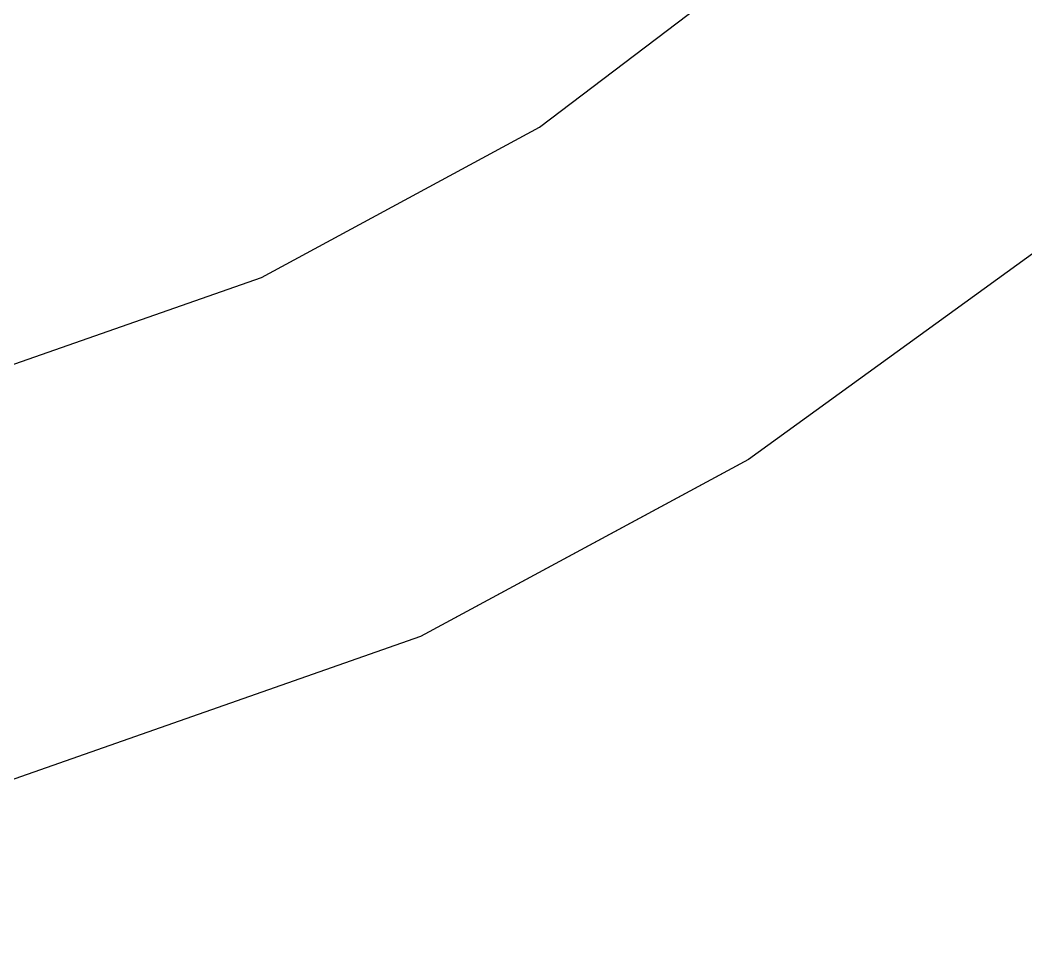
# Model space of a CAD drawing. Header units: inches. Extents: x 653559 to 669309, y 7245317 to 7256454.
# Drawn here: x 663345.72 to 663374.07, y 7254076.78 to 7254103.03 of the extents above; entities that cross this region are included whole.
import ezdxf

# ---------------------------------------------------------------- set-up
doc = ezdxf.new("R2010")
doc.units = ezdxf.units.IN
doc.header["$MEASUREMENT"] = 0
doc.layers.add('Cauce', color=5, linetype='Continuous')
doc.layers.add('Perimetral', color=190, linetype='Continuous')

msp = doc.modelspace()

# ---------------------------------------------------------------- linework, layer by layer
at = {"layer": 'Cauce', "color": 160, "transparency": 33554613}
for points in [[(663282.1, 7254076.96, 0), (663290.52, 7254076.23, 0), (663312.26, 7254061.21, 0), (663321.22, 7254079.14, 0), (663324.39, 7254083.39, 0), (663328.76, 7254086.89, 0), (663334.1, 7254089.33, 0), (663352.53, 7254095.78, 0), (663360.36, 7254100.01, 0), (663368.43, 7254106.13, 0), (663370.16, 7254114.98, 0), (663370.16, 7254124.52, 0), (663368.59, 7254138.01, 0), (663368.59, 7254151.25, 0), (663371.65, 7254154.93, 0), (663377.01, 7254155.67, 0), (663385.43, 7254155.67, 0), (663390.67, 7254152.31, 0), (663395.21, 7254145.93, 0), (663399.06, 7254131.51, 0), (663401.98, 7254128.22, 0), (663405.21, 7254125.62, 0)], [(663408.39, 7254111.5, 0), (663399.13, 7254116.35, 0), (663394.34, 7254120.21, 0), (663389.93, 7254125.18, 0), (663388.16, 7254128.52, 0), (663385, 7254141.24, 0), (663383.11, 7254143.9, 0), (663381.26, 7254144.94, 0), (663378.28, 7254144.64, 0), (663381.2, 7254125.36, 0), (663381.21, 7254113.96, 0), (663379.2, 7254103.25, 0), (663377.96, 7254100.32, 0), (663375.45, 7254097.31, 0), (663366.25, 7254090.65, 0), (663357.01, 7254085.66, 0), (663338.23, 7254079.08, 0)]]:
    msp.add_polyline3d(points, dxfattribs=at)
at = {"layer": 'Perimetral', "color": 200}
msp.add_polyline3d([(663408.39, 7254111.5, 0), (663399.13, 7254116.35, 0), (663394.34, 7254120.21, 0), (663389.93, 7254125.18, 0), (663388.16, 7254128.52, 0), (663385, 7254141.24, 0), (663383.11, 7254143.9, 0), (663381.26, 7254144.94, 0), (663378.28, 7254144.64, 0), (663381.2, 7254125.36, 0), (663381.21, 7254113.96, 0), (663379.2, 7254103.25, 0), (663377.96, 7254100.32, 0), (663375.45, 7254097.31, 0), (663366.25, 7254090.65, 0), (663363.781, 7254089.317, 0), (663357.01, 7254085.66, 0), (663338.23, 7254079.08, 0)], dxfattribs=at)

doc.saveas('drawing.dxf')
